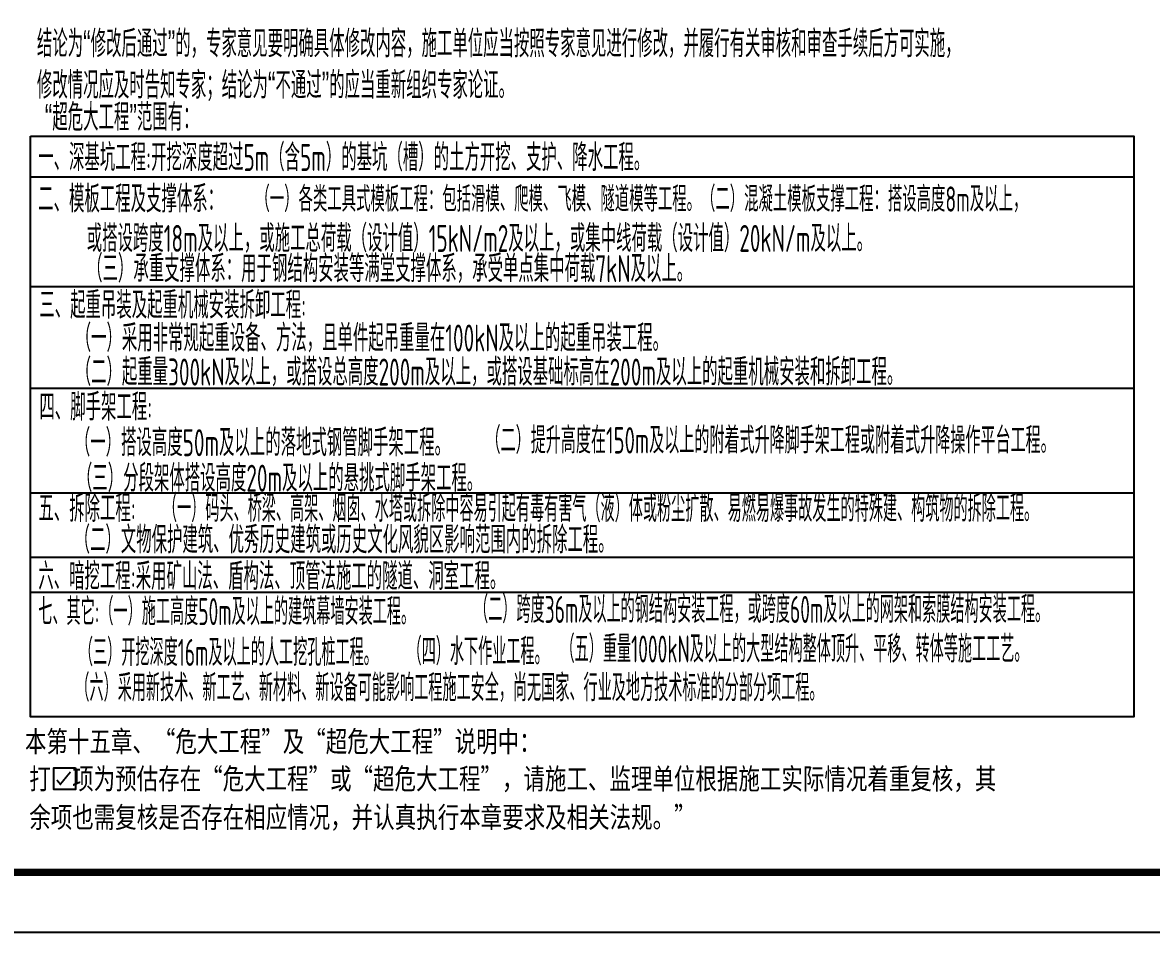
# Model space of a CAD drawing. Extents: x -1307975 to -76406, y -96289 to 379359.
# Drawn here: x -1115089 to -1096286, y 317959 to 333122 of the extents above; entities that cross this region are included whole.
import ezdxf

# ---------------------------------------------------------------- set-up
doc = ezdxf.new("R2010")
doc.units = 0
doc.header["$LTSCALE"] = 1000
doc.layers.get('0').update_dxf_attribs({"linetype": 'CONTINUOUS'})
for name, color, linetype in [('0-R-防护门', 4, 'CONTINUOUS'), ('AXIS', 3, 'CONTINUOUS'), ('C-SHET-TTLB', 11, 'CONTINUOUS'), ('SM', 7, 'CONTINUOUS'), ('STEEL', 7, 'CONTINUOUS')]:
    doc.layers.add(name, color=color, linetype=linetype)
doc.styles.add('st', font='', dxfattribs={"width": 0.85})
doc.styles.add('TSSD_REIN', font='tssdeng.shx', dxfattribs={"width": 0.7, "height": 300, "bigfont": 'tssdchn.shx'})
doc.styles.get('st').set_extended_font_data('SimSun')

msp = doc.modelspace()

# ---------------------------------------------------------------- linework, layer by layer
at = {"color": 6, "const_width": 30}
msp.add_lwpolyline([(-1114291.95, 320633.29), (-1114459.5, 320428.65), (-1114517.03, 320498.9)], dxfattribs=at)
at = {"layer": '0-R-防护门'}
for p, q in [((-1114949.59, 330551.5), (-1096588.24, 330551.5)), ((-1114949.59, 328722.01), (-1096588.24, 328722.01)), ((-1114949.59, 327028.96), (-1096588.24, 327028.96)), ((-1114949.59, 325284.27), (-1096588.24, 325284.27)), ((-1114949.59, 324211.21), (-1096588.24, 324211.21)), ((-1114949.59, 323630.7), (-1096588.24, 323630.7))]:
    msp.add_line(p, q, dxfattribs=at)
msp.add_lwpolyline([(-1114957.67, 331227.12), (-1096579.32, 331227.12), (-1096579.32, 321550.16), (-1114957.67, 321550.16)], close=True, dxfattribs=at)
at = {"layer": 'C-SHET-TTLB'}
msp.add_lwpolyline([(-1085802.47, 377359.34), (-1085802.47, 317959.34), (-1190902.47, 317959.34), (-1190902.47, 377359.34)], close=True, dxfattribs=at)
at = {"layer": 'C-SHET-TTLB', "const_width": 120}
msp.add_lwpolyline([(-1189062.47, 376359.34), (-1086802.47, 376359.34), (-1086802.47, 318959.34), (-1189062.47, 318959.34)], close=True, dxfattribs=at)
at = {"layer": 'SM', "color": 6}
msp.add_lwpolyline([(-1114205.26, 320701.55), (-1114205.26, 320341.56), (-1114566.25, 320341.56), (-1114566.25, 320701.55), (-1114205.26, 320701.55)], dxfattribs=at)

# ---------------------------------------------------------------- texts
at = {"layer": 'AXIS', "style": 'st', "width": 0.75}
for s, p in [('本第十五章、“危大工程”及“超危大工程”说明中：', (-1115049.69, 320966.51)), ('打  项为预估存在“危大工程”或“超危大工程”，请施工、监理单位根据施工实际情况着重复核，其', (-1114977.51, 320345.34)), ('余项也需复核是否存在相应情况，并认真执行本章要求及相关法规。”', (-1114977.66, 319704.23))]:
    msp.add_text(s, height=350, dxfattribs=at).set_placement(p)
at = {"layer": 'STEEL', "color": 7, "style": 'TSSD_REIN'}
for s, height, width, p in [('结论为“修改后通过”的，专家意见要明确具体修改内容，施工单位应当按照专家意见进行修改，并履行有关审核和审查手续后方可实施，', 450, 0.6, (-1114850.04, 332543.47)), ('修改情况应及时告知专家；结论为“不通过”的应当重新组织专家论证。', 450, 0.6, (-1114850.04, 331852.42)), ('一、深基坑工程:开挖深度超过5m（含5m）的基坑（槽）的土方开挖、支护、降水工程。 ', 450, 0.6, (-1114828.01, 330648.12)), ('二、模板工程及支撑体系：', 450, 0.6, (-1114828.01, 329956.81)), ('（一）各类工具式模板工程：包括滑模、爬模、飞模、隧道模等工程。（二）混凝土模板支撑工程：搭设高度8m及以上，', 420, 0.6, (-1111210.35, 329970.54)), ('或搭设跨度18m及以上，或施工总荷载（设计值）15kN/m2及以上，或集中线荷载（设计值）20kN/m及以上。', 450, 0.6, (-1114020.75, 329299.75)), ('（三）承重支撑体系：用于钢结构安装等满堂支撑体系，承受单点集中荷载7kN及以上。', 450, 0.6, (-1114013.25, 328795.53)), ('三、起重吊装及起重机械安装拆卸工程:', 450, 0.6, (-1114810.01, 328187.55)), ('（一）采用非常规起重设备、方法，且单件起吊重量在100kN及以上的起重吊装工程。', 450, 0.6, (-1114204.21, 327639.53)), ('（二）起重量300kN及以上，或搭设总高度200m及以上，或搭设基础标高在200m及以上的起重机械安装和拆卸工程。', 450, 0.6, (-1114204.21, 327072.5)), ('四、脚手架工程:', 450, 0.6, (-1114808.45, 326489.85)), ('（二）提升高度在150m及以上的附着式升降脚手架工程或附着式升降操作平台工程。', 440, 0.6, (-1107377.47, 325940.12)), ('（一）搭设高度50m及以上的落地式钢管脚手架工程。', 450, 0.6, (-1114217.93, 325895.55)), ('（三）分段架体搭设高度20m及以上的悬挑式脚手架工程。', 450, 0.6, (-1114182.92, 325303.57)), ('五、拆除工程:', 450, 0.6, (-1114825.57, 324800.11)), ('（一）码头、桥梁、高架、烟囱、水塔或拆除中容易引起有毒有害气（液）体或粉尘扩散、易燃易爆事故发生的特殊建、构筑物的拆除工程。', 450, 0.55, (-1112750.28, 324801.13)), ('（二）文物保护建筑、优秀历史建筑或历史文化风貌区影响范围内的拆除工程。', 450, 0.6, (-1114222.33, 324275.88)), ('六、暗挖工程:采用矿山法、盾构法、顶管法施工的隧道、洞室工程。', 450, 0.6, (-1114826.79, 323667.86)), ('（二）跨度36m及以上的钢结构安装工程，或跨度60m及以上的网架和索膜结构安装工程。', 450, 0.55, (-1107568.14, 323117.07)), ('七、其它:（一）施工高度50m及以上的建筑幕墙安装工程。', 450, 0.55, (-1114826.3, 323080.49)), ('（三）开挖深度16m及以上的人工挖孔桩工程。', 450, 0.55, (-1114150.15, 322400.86)), ('（四）水下作业工程。', 450, 0.55, (-1108676.57, 322415.57)), ('（五）重量1000kN及以上的大型结构整体顶升、平移、转体等施工工艺。', 450, 0.55, (-1106128.78, 322457.34)), ('（六）采用新技术、新工艺、新材料、新设备可能影响工程施工安全，尚无国家、行业及地方技术标准的分部分项工程。', 450, 0.55, (-1114209.87, 321811.19))]:
    msp.add_text(s, height=height, dxfattribs=dict(at, width=width)).set_placement(p)
at = {"layer": 'STEEL', "color": 2, "style": 'TSSD_REIN', "width": 0.6}
msp.add_text('“超危大工程”范围有：', height=450, dxfattribs=at).set_placement((-1114718.5, 331317.16))

doc.saveas('drawing.dxf')
